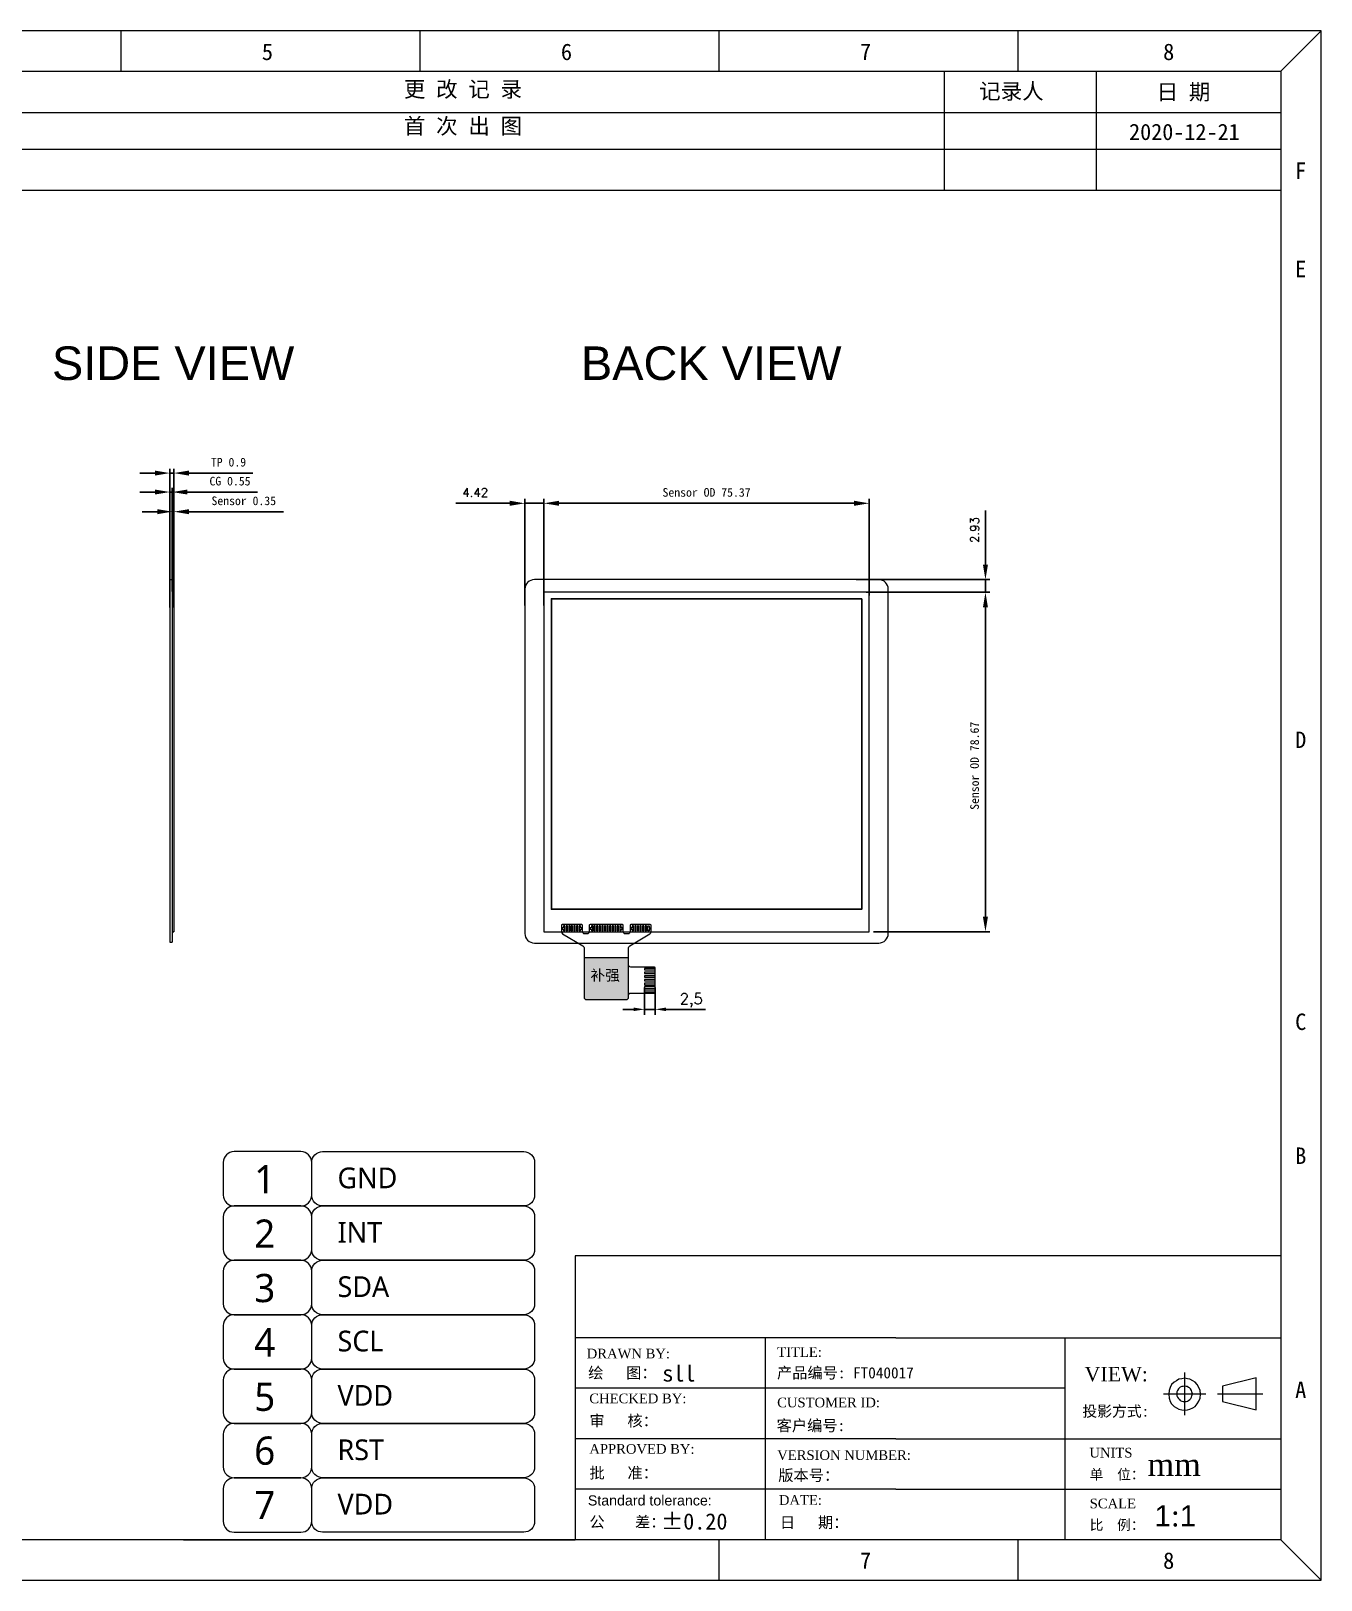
# Model space of a CAD drawing. Header units: millimetres. Extents: x 427 to 2444, y 137 to 817.
# Drawn here: x 663.7 to 962.7, y 136.9 to 495.8 of the extents above; entities that cross this region are included whole.
import ezdxf
from ezdxf.enums import TextEntityAlignment as Align

# ---------------------------------------------------------------- set-up
doc = ezdxf.new("R2010")
doc.units = ezdxf.units.MM
for name, color, linetype in [('DIM', 4, 'Continuous'), ('LCD_FPC', 22, 'Continuous'), ('SPEC', 2, 'Continuous'), ('TX Ag', 11, 'Continuous')]:
    doc.layers.add(name, color=color, linetype=linetype)
doc.styles.add('Arial', font='arial.ttf')
doc.styles.add('BTD-#1', font='')
doc.styles.get("Standard").update_dxf_attribs({"font": 'txt', "bigfont": 'gbcbig.shx'})
doc.styles.add('STYLE1', font='')
doc.styles.add('TXDT300A-S2(TP)$0$STANDARD', font='')
doc.styles.add('txt', font='simhei.ttf')
doc.styles.add('宋体', font='')
doc.styles.get('BTD-#1').set_extended_font_data('Microsoft YaHei Light')
doc.styles.get('STYLE1').set_extended_font_data('Bookman Old Style')
doc.styles.get('TXDT300A-S2(TP)$0$STANDARD').set_extended_font_data('SimSun')
doc.styles.get('宋体').set_extended_font_data('宋体')
doc.dimstyles.new('AM_ISO', dxfattribs={"dimtxt": 2, "dimasz": 3.5, "dimexe": 1, "dimexo": 1, "dimgap": 1.5, "dimtad": 1, "dimzin": 9, "dimdsep": 46, "dimtxsty": 'Standard', "dimcen": 0, "dimclrd": 256, "dimclre": 256, "dimclrt": 256, "dimadec": 0, "dimazin": 2, "dimtp": 0.1, "dimtm": 0.1, "dimtfac": 1, "dimtmove": 0, "dimatfit": 3, "dimfxl": 1, "dimtolj": 1, "dimlwd": -1, "dimlwe": -1, "dimarcsym": 1})
doc.dimstyles.new('ISO-25', dxfattribs={"dimtxt": 2.5, "dimasz": 2.5, "dimexe": 1.25, "dimexo": 0.625, "dimtad": 1, "dimtxsty": 'Standard', "dimcen": 2.5, "dimadec": 0, "dimazin": 0, "dimtfac": 1, "dimtmove": 0, "dimatfit": 3, "dimfxl": 1, "dimarcsym": 0})

# ---------------------------------------------------------------- blocks, each defined once
blk = doc.blocks.new('*D1')
at = {"layer": 'Defpoints', "color": 0}
for p in [(696.5, 388.97), (695.95, 367.51), (696.5, 367.51)]:
    blk.add_point(p, dxfattribs=at)
at = {"layer": 'DIM'}
for p, q in [((692.45, 388.97), (688.95, 388.97)), ((695.95, 368.51), (695.95, 389.97)), ((695.95, 388.97), (696.5, 388.97)), ((696.5, 368.51), (696.5, 389.97)), ((700, 388.97), (716.24, 388.97))]:
    blk.add_line(p, q, dxfattribs=at)
for points in [[(692.45, 389.55), (692.45, 388.39), (695.95, 388.97)], [(700, 389.55), (700, 388.39), (696.5, 388.97)]]:
    blk.add_solid(points, dxfattribs=at)
at = {"layer": 'DIM', "lineweight": 0, "insert": (709.87, 391.48), "char_height": 2, "attachment_point": 5, "style": '宋体'}
blk.add_mtext('\\A1;CG 0.55', dxfattribs=at)
blk = doc.blocks.new('*D2')
at = {"layer": 'Defpoints', "color": 0}
for p in [(696.85, 384.42), (696.5, 364.91), (696.85, 364.91)]:
    blk.add_point(p, dxfattribs=at)
at = {"layer": 'DIM'}
for p, q in [((693, 384.42), (689.5, 384.42)), ((696.5, 365.91), (696.5, 385.42)), ((696.5, 384.42), (696.85, 384.42)), ((696.85, 365.91), (696.85, 385.42)), ((700.35, 384.42), (722.28, 384.42))]:
    blk.add_line(p, q, dxfattribs=at)
for points in [[(693, 385), (693, 383.83), (696.5, 384.42)], [(700.35, 385), (700.35, 383.83), (696.85, 384.42)]]:
    blk.add_solid(points, dxfattribs=at)
at = {"layer": 'DIM', "lineweight": 0, "insert": (713.06, 386.92), "char_height": 2, "attachment_point": 5, "style": '宋体'}
blk.add_mtext('\\A1;Sensor 0.35', dxfattribs=at)
blk = doc.blocks.new('*D3')
at = {"layer": 'Defpoints', "color": 0}
for p in [(696.85, 393.36), (695.95, 361.2), (696.85, 361.2)]:
    blk.add_point(p, dxfattribs=at)
at = {"layer": 'DIM'}
for p, q in [((692.45, 393.36), (688.95, 393.36)), ((695.95, 362.2), (695.95, 394.36)), ((695.95, 393.36), (696.85, 393.36)), ((696.85, 362.2), (696.85, 394.36)), ((700.35, 393.36), (715.19, 393.36))]:
    blk.add_line(p, q, dxfattribs=at)
for points in [[(692.45, 393.94), (692.45, 392.78), (695.95, 393.36)], [(700.35, 393.94), (700.35, 392.78), (696.85, 393.36)]]:
    blk.add_solid(points, dxfattribs=at)
at = {"layer": 'DIM', "lineweight": 0, "insert": (709.52, 395.87), "char_height": 2, "attachment_point": 5, "style": '宋体'}
blk.add_mtext('\\A1;TP 0.9', dxfattribs=at)
blk = doc.blocks.new('*D13')
at = {"layer": 'Defpoints', "color": 0}
for p in [(857.99, 386.36), (782.62, 363.99), (857.99, 363.99)]:
    blk.add_point(p, dxfattribs=at)
at = {"layer": 'DIM'}
for p, q in [((782.62, 364.99), (782.62, 387.36)), ((786.12, 386.36), (854.49, 386.36)), ((857.99, 364.99), (857.99, 387.36))]:
    blk.add_line(p, q, dxfattribs=at)
for points in [[(786.12, 386.95), (786.12, 385.78), (782.62, 386.36)], [(854.49, 386.95), (854.49, 385.78), (857.99, 386.36)]]:
    blk.add_solid(points, dxfattribs=at)
at = {"layer": 'DIM', "lineweight": 0, "insert": (820.31, 388.87), "char_height": 2, "attachment_point": 5, "style": '宋体'}
blk.add_mtext('\\A1;Sensor OD 75.37', dxfattribs=at)
blk = doc.blocks.new('*D14')
at = {"layer": 'Defpoints', "color": 0}
for p in [(856.31, 365.74), (884.94, 365.74), (857.99, 287.07)]:
    blk.add_point(p, dxfattribs=at)
at = {"layer": 'DIM'}
for p, q in [((857.31, 365.74), (885.94, 365.74)), ((884.94, 290.57), (884.94, 362.24)), ((858.99, 287.07), (885.94, 287.07))]:
    blk.add_line(p, q, dxfattribs=at)
for points in [[(884.35, 362.24), (885.52, 362.24), (884.94, 365.74)], [(884.35, 290.57), (885.52, 290.57), (884.94, 287.07)]]:
    blk.add_solid(points, dxfattribs=at)
at = {"layer": 'DIM', "lineweight": 0, "insert": (882.43, 325.53), "char_height": 2, "attachment_point": 5, "rotation": 90, "style": '宋体'}
blk.add_mtext('\\A1;Sensor OD 78.67', dxfattribs=at)
blk = doc.blocks.new('*D15')
at = {"layer": 'Defpoints', "color": 0}
for p in [(778.2, 386.36), (778.2, 361.68), (782.62, 361.68)]:
    blk.add_point(p, dxfattribs=at)
at = {"layer": 'DIM'}
for p, q in [((774.7, 386.36), (762.2, 386.36)), ((778.2, 362.68), (778.2, 387.36)), ((782.62, 386.36), (778.2, 386.36)), ((782.62, 362.68), (782.62, 387.36)), ((786.12, 386.36), (789.62, 386.36))]:
    blk.add_line(p, q, dxfattribs=at)
for points in [[(774.7, 386.95), (774.7, 385.78), (778.2, 386.36)], [(786.12, 386.95), (786.12, 385.78), (782.62, 386.36)]]:
    blk.add_solid(points, dxfattribs=at)
at = {"layer": 'DIM', "lineweight": 0, "insert": (766.7, 388.86), "char_height": 2, "attachment_point": 5}
blk.add_mtext('\\A1;4.42', dxfattribs=at)
blk = doc.blocks.new('*D16')
at = {"layer": 'Defpoints', "color": 0}
for p in [(853.96, 368.67), (884.94, 368.67), (857, 365.74)]:
    blk.add_point(p, dxfattribs=at)
at = {"layer": 'DIM'}
for p, q in [((884.94, 372.17), (884.94, 384.67)), ((854.96, 368.67), (885.94, 368.67)), ((884.94, 365.74), (884.94, 368.67)), ((858, 365.74), (885.94, 365.74)), ((884.94, 362.24), (884.94, 358.74))]:
    blk.add_line(p, q, dxfattribs=at)
for points in [[(884.35, 372.17), (885.52, 372.17), (884.94, 368.67)], [(884.35, 362.24), (885.52, 362.24), (884.94, 365.74)]]:
    blk.add_solid(points, dxfattribs=at)
at = {"layer": 'DIM', "lineweight": 0, "insert": (882.44, 380.17), "char_height": 2, "attachment_point": 5, "rotation": 90}
blk.add_mtext('\\A1;2.93', dxfattribs=at)
blk = doc.blocks.new('*D18')
at = {"layer": 'Defpoints', "color": 0}
for p in [(805.92, 274.82), (808.42, 274.82), (808.42, 269.1)]:
    blk.add_point(p, dxfattribs=at)
at = {"layer": 'SPEC', "color": 0, "lineweight": -2}
for p, q in [((805.92, 274.2), (805.92, 267.85)), ((808.42, 274.2), (808.42, 267.85)), ((803.42, 269.1), (800.92, 269.1)), ((805.92, 269.1), (808.42, 269.1)), ((810.92, 269.1), (820.09, 269.1))]:
    blk.add_line(p, q, dxfattribs=at)
at = {"layer": 'SPEC', "color": 0}
for points in [[(803.42, 269.52), (803.42, 268.69), (805.92, 269.1)], [(810.92, 269.52), (810.92, 268.69), (808.42, 269.1)]]:
    blk.add_solid(points, dxfattribs=at)
at = {"layer": 'SPEC', "color": 0, "lineweight": 0, "insert": (816.76, 271.19), "char_height": 2.5, "attachment_point": 5}
blk.add_mtext('2,5', dxfattribs=at)

msp = doc.modelspace()

# ---------------------------------------------------------------- hatches: boundary and pattern name
at = {"lineweight": 0}
h = msp.add_hatch(color=4, dxfattribs=at)
h.paths.add_polyline_path([(791.92464, 281.08044), (791.92464, 271.88044, 0.414213562), (792.42464, 271.38044), (801.72464, 271.38044, 0.414213562), (802.22464, 271.88044), (802.22464, 272.38044), (802.22464, 279.38044), (802.22464, 281.08044)])
h.paths.add_polyline_path([(792.76701, 278.87427), (800.84662, 278.87427), (800.84662, 274.37008), (792.76701, 274.37008)], flags=24)

# ---------------------------------------------------------------- linework, layer by layer
for p, q in [((684.53124, 495.80297), (684.53124, 486.46886)), ((753.83704, 495.80297), (753.83704, 486.46886)), ((823.14284, 495.80297), (823.14284, 486.46886)), ((892.44863, 495.80297), (892.44863, 486.46886)), ((875.42478, 458.931), (875.42478, 486.46886)), ((910.63829, 458.931), (910.63829, 486.46886)), ((635.96633, 476.94058), (953.37297, 476.94058)), ((635.96633, 468.39931), (953.37297, 468.39931)), ((436.20127, 458.931), (953.37297, 458.931)), ((695.94845, 368.67044), (696.49845, 368.67044)), ((695.94845, 368.67044), (695.94845, 284.67044)), ((696.49845, 368.67044), (696.49845, 284.67044)), ((696.84845, 365.74044), (696.84845, 287.07044)), ((695.94845, 284.67044), (696.49845, 284.67044)), ((953.37297, 239.90951), (953.37297, 201.02789)), ((864.19107, 192.9869), (789.85636, 192.9869)), ((833.88097, 192.9869), (833.88097, 146.20296)), ((864.19107, 192.9869), (953.37297, 192.9869)), ((929.76606, 183.38226), (929.20602, 183.04624)), ((930.4381, 183.49427), (929.76606, 183.38226)), ((931.11015, 183.60627), (930.4381, 183.49427)), ((931.11015, 175.0937), (931.11015, 184.95036)), ((931.78219, 183.49427), (931.11015, 183.60627)), ((932.34223, 183.38226), (931.78219, 183.49427)), ((933.01428, 183.04624), (932.34223, 183.38226)), ((947.68726, 183.71828), (939.84673, 181.81415)), ((947.68726, 176.32579), (947.68726, 183.71828)), ((903.36552, 181.29092), (789.85636, 181.29092)), ((926.18182, 180.02203), (936.03848, 180.02203)), ((927.52591, 180.80609), (927.4139, 179.91003)), ((927.4139, 179.91003), (927.52591, 179.01397)), ((927.74992, 181.47813), (927.52591, 180.80609)), ((928.08595, 182.15018), (927.74992, 181.47813)), ((928.64598, 182.71021), (928.08595, 182.15018)), ((929.20602, 183.04624), (928.64598, 182.71021)), ((929.43004, 180.80609), (929.31803, 180.47006)), ((929.31803, 180.47006), (929.31803, 180.02203)), ((929.31803, 180.02203), (929.31803, 179.574)), ((929.31803, 179.574), (929.43004, 179.23798)), ((929.65405, 181.14211), (929.43004, 180.80609)), ((929.87807, 181.36612), (929.65405, 181.14211)), ((930.10208, 181.59014), (929.87807, 181.36612)), ((930.4381, 181.70215), (930.10208, 181.59014)), ((930.77413, 181.70215), (930.4381, 181.70215)), ((931.11015, 181.81415), (930.77413, 181.70215)), ((931.44617, 181.70215), (931.11015, 181.81415)), ((931.67019, 181.70215), (931.44617, 181.70215)), ((932.00621, 181.47813), (931.67019, 181.70215)), ((932.23022, 181.36612), (932.00621, 181.47813)), ((932.45424, 181.14211), (932.23022, 181.36612)), ((932.67825, 180.80609), (932.45424, 181.14211)), ((932.79026, 180.47006), (932.67825, 180.80609)), ((932.67825, 179.23798), (932.79026, 179.574)), ((932.90227, 180.02203), (932.79026, 180.47006)), ((932.79026, 179.574), (932.90227, 180.02203)), ((933.57431, 182.71021), (933.01428, 183.04624)), ((934.02234, 182.15018), (933.57431, 182.71021)), ((934.35837, 181.47813), (934.02234, 182.15018)), ((934.69439, 180.80609), (934.35837, 181.47813)), ((934.8064, 179.91003), (934.69439, 180.80609)), ((934.69439, 179.01397), (934.8064, 179.91003)), ((938.72666, 180.02203), (949.25536, 180.02203)), ((939.84673, 181.81415), (939.84673, 181.81415)), ((939.84673, 181.81415), (939.84673, 178.22991)), ((927.52591, 179.01397), (927.74992, 178.22991)), ((927.74992, 178.22991), (928.08595, 177.66988)), ((928.08595, 177.66988), (928.64598, 177.10984)), ((928.64598, 177.10984), (929.20602, 176.77382)), ((929.20602, 176.77382), (929.76606, 176.43779)), ((929.43004, 179.23798), (929.65405, 178.90196)), ((929.65405, 178.90196), (929.87807, 178.67794)), ((929.76606, 176.43779), (930.4381, 176.32579)), ((929.87807, 178.67794), (930.10208, 178.45393)), ((930.10208, 178.45393), (930.4381, 178.34192)), ((930.4381, 178.34192), (930.77413, 178.22991)), ((930.4381, 176.32579), (931.11015, 176.21378)), ((930.77413, 178.22991), (931.11015, 178.22991)), ((931.11015, 178.22991), (931.44617, 178.22991)), ((931.11015, 176.21378), (931.78219, 176.32579)), ((931.44617, 178.22991), (931.78219, 178.34192)), ((931.78219, 178.34192), (932.00621, 178.45393)), ((931.78219, 176.32579), (932.34223, 176.43779)), ((932.00621, 178.45393), (932.34223, 178.67794)), ((932.34223, 178.67794), (932.56625, 178.90196)), ((932.34223, 176.43779), (933.01428, 176.77382)), ((932.56625, 178.90196), (932.67825, 179.23798)), ((933.01428, 176.77382), (933.57431, 177.10984)), ((933.57431, 177.10984), (934.02234, 177.66988)), ((934.02234, 177.66988), (934.35837, 178.34192)), ((934.35837, 178.34192), (934.69439, 179.01397)), ((939.84673, 178.22991), (947.68726, 176.32579)), ((864.19107, 169.59493), (789.85636, 169.59493)), ((864.19107, 169.59493), (917.99602, 169.59493)), ((864.19107, 157.89894), (789.85636, 157.89894)), ((864.19107, 157.89894), (953.37297, 157.89894)), ((823.14284, 146.20296), (823.14284, 136.86884)), ((892.44863, 146.20296), (892.44863, 136.86884))]:
    msp.add_line(p, q, dxfattribs=at)
for p, q in [((696.84845, 365.74044), (696.49845, 365.74044)), ((696.84845, 287.07044), (696.49845, 287.07044))]:
    msp.add_line(p, q)
at = {"lineweight": 0, "ltscale": 0.5}
for p, q in [((903.36552, 192.9869), (903.36552, 157.89894)), ((953.37297, 178.69181), (953.37297, 154.32517)), ((917.99602, 169.59493), (953.37297, 169.59493)), ((903.36552, 157.89894), (903.36552, 146.20296)), ((953.37297, 154.32517), (953.37297, 146.20296))]:
    msp.add_line(p, q, dxfattribs=at)
at = {"lineweight": 0}
for points in [[(426.86715, 136.86884), (962.70708, 136.86884), (962.70708, 495.80297), (426.86715, 495.80297)], [(436.20127, 146.20296), (436.20127, 486.46886), (953.37297, 486.46886), (953.37297, 146.20296)], [(808.42464, 278.22044), (808.42464, 278.57044), (805.92464, 278.57044), (805.92464, 278.22044)], [(808.42464, 277.37044), (808.42464, 277.72044), (805.92464, 277.72044), (805.92464, 277.37044)], [(808.42464, 276.52044), (808.42464, 276.87044), (805.92464, 276.87044), (805.92464, 276.52044)], [(808.42464, 275.67044), (808.42464, 276.02044), (805.92464, 276.02044), (805.92464, 275.67044)], [(808.42464, 274.82044), (808.42464, 275.17044), (805.92464, 275.17044), (805.92464, 274.82044)], [(808.42464, 274.03871), (808.42464, 274.38871), (805.92464, 274.38871), (805.92464, 274.03871)], [(808.42464, 273.18871), (808.42464, 273.53871), (805.92464, 273.53871), (805.92464, 273.18871)]]:
    msp.add_lwpolyline(points, close=True, dxfattribs=at)
for points in [[(953.37297, 486.46886), (962.70708, 495.80297)], [(791.92464, 281.08044), (802.22464, 281.08044)], [(802.22464, 272.38044), (802.22464, 279.38044)], [(953.37297, 146.20296), (962.70708, 136.86884)]]:
    msp.add_lwpolyline(points, dxfattribs=at)
at = {"color": 89, "lineweight": 0}
msp.add_lwpolyline([(860.20464, 368.67044), (780.40464, 368.67044, 0.414213562), (778.20464, 366.47044), (778.20464, 286.67044, 0.414213562), (780.40464, 284.47044), (860.20464, 284.47044, 0.414213562), (862.40464, 286.67044), (862.40464, 366.47044, 0.414213562)], format="xyb", close=True, dxfattribs=at)
at = {"color": 1, "lineweight": 0}
msp.add_lwpolyline([(782.62464, 365.74044), (782.62464, 287.07044), (857.99464, 287.07044), (857.99464, 365.74044)], close=True, dxfattribs=at)
at = {"lineweight": 0}
msp.add_lwpolyline([(808.22464, 272.88044, 0.414213562), (808.42464, 273.08044), (808.42464, 278.68044, 0.414213562), (808.22464, 278.88044), (802.72464, 278.88044, -0.414213562), (802.22464, 279.38044), (802.22464, 283.3425, -0.284450169), (802.50165, 283.79002), (807.1927, 286.62292, 0.284450169), (807.46971, 287.07044), (807.46971, 288.57044, 0.414213562), (807.26971, 288.77044), (802.76971, 288.77044, 0.414213562), (802.56971, 288.57044), (802.56971, 287.07044, -0.414213562), (802.06971, 286.57044), (801.51971, 286.57044, -0.414213562), (801.01971, 287.07044), (801.01971, 288.57044, 0.414213562), (800.81971, 288.77044), (793.31971, 288.77044, 0.414213562), (793.11971, 288.57044), (793.11971, 287.07044, -0.414213562), (792.61971, 286.57044), (792.06971, 286.57044, -0.414213562), (791.56971, 287.07044), (791.56971, 288.57044, 0.414213562), (791.36971, 288.77044), (786.86971, 288.77044, 0.414213562), (786.66971, 288.57044), (786.66971, 287.07044, 0.284450169), (786.94672, 286.62292), (791.64763, 283.79002, -0.284450169), (791.92464, 283.3425), (791.92464, 271.88044, 0.414213562), (792.42464, 271.38044), (801.72464, 271.38044, 0.414213562), (802.22464, 271.88044), (802.22464, 272.38044, -0.414213562), (802.72464, 272.88044)], format="xyb", close=True, dxfattribs=at)
at = {"lineweight": 0, "ltscale": 0.5}
msp.add_lwpolyline([(953.37297, 211.99288), (789.85636, 211.99288), (789.85636, 146.20296)], dxfattribs=at)
at = {"layer": 'DIM', "linetype": 'Continuous', "lineweight": 0}
msp.add_line((699.05485, 146.20296), (789.85636, 146.20296), dxfattribs=at)
at = {"layer": 'DIM', "lineweight": 0}
for points in [[(708.29891, 233.62967), (708.29891, 226.06967, 0.414213562), (710.81891, 223.54967), (726.29892, 223.54967, 0.414213562), (728.81892, 226.06967), (728.81892, 233.62967, 0.414213562), (726.29892, 236.14967), (710.81891, 236.14967, 0.414213562)], [(728.81892, 226.06967), (728.81892, 233.62967, -0.414213562), (731.33892, 236.14967), (777.94452, 236.14967, -0.414213562), (780.46452, 233.62967), (780.46452, 226.06967, -0.414213562), (777.94452, 223.54967), (731.33892, 223.54967, -0.414213562)], [(708.29891, 221.02967), (708.29891, 213.46967, 0.414213562), (710.81891, 210.94967), (726.29892, 210.94967, 0.414213562), (728.81892, 213.46967), (728.81892, 221.02967, 0.414213562), (726.29892, 223.54967), (710.81891, 223.54967, 0.414213562)], [(728.81892, 213.46967), (728.81892, 221.02967, -0.414213562), (731.33892, 223.54967), (777.94452, 223.54967, -0.414213562), (780.46452, 221.02967), (780.46452, 213.46967, -0.414213562), (777.94452, 210.94967), (731.33892, 210.94967, -0.414213562)], [(708.29891, 208.42967), (708.29891, 200.86967, 0.414213562), (710.81891, 198.34967), (726.29892, 198.34967, 0.414213562), (728.81892, 200.86967), (728.81892, 208.42967, 0.414213562), (726.29892, 210.94967), (710.81891, 210.94967, 0.414213562)], [(728.81892, 200.86967), (728.81892, 208.42967, -0.414213562), (731.33892, 210.94967), (777.94452, 210.94967, -0.414213562), (780.46452, 208.42967), (780.46452, 200.86967, -0.414213562), (777.94452, 198.34967), (731.33892, 198.34967, -0.414213562)], [(708.29891, 195.82967), (708.29891, 188.26967, 0.414213562), (710.81891, 185.74967), (726.29892, 185.74967, 0.414213562), (728.81892, 188.26967), (728.81892, 195.82967, 0.414213562), (726.29892, 198.34967), (710.81891, 198.34967, 0.414213562)], [(728.81892, 188.26967), (728.81892, 195.82967, -0.414213562), (731.33892, 198.34967), (777.94452, 198.34967, -0.414213562), (780.46452, 195.82967), (780.46452, 188.26967, -0.414213562), (777.94452, 185.74967), (731.33892, 185.74967, -0.414213562)], [(708.29891, 183.22967), (708.29891, 175.66967, 0.414213562), (710.81891, 173.14967), (726.29892, 173.14967, 0.414213562), (728.81892, 175.66967), (728.81892, 183.22967, 0.414213562), (726.29892, 185.74967), (710.81891, 185.74967, 0.414213562)], [(728.81892, 175.66967), (728.81892, 183.22967, -0.414213562), (731.33892, 185.74967), (777.94452, 185.74967, -0.414213562), (780.46452, 183.22967), (780.46452, 175.66967, -0.414213562), (777.94452, 173.14967), (731.33892, 173.14967, -0.414213562)], [(708.29891, 170.62967), (708.29891, 163.06967, 0.414213562), (710.81891, 160.54967), (726.29892, 160.54967, 0.414213562), (728.81892, 163.06967), (728.81892, 170.62967, 0.414213562), (726.29892, 173.14967), (710.81891, 173.14967, 0.414213562)], [(728.81892, 163.06967), (728.81892, 170.62967, -0.414213562), (731.33892, 173.14967), (777.94452, 173.14967, -0.414213562), (780.46452, 170.62967), (780.46452, 163.06967, -0.414213562), (777.94452, 160.54967), (731.33892, 160.54967, -0.414213562)], [(708.29891, 158.02967), (708.29891, 150.46967, 0.414213562), (710.81891, 147.94967), (726.29892, 147.94967, 0.414213562), (728.81892, 150.46967), (728.81892, 158.02967, 0.414213562), (726.29892, 160.54967), (710.81891, 160.54967, 0.414213562)], [(728.81892, 150.46967), (728.81892, 158.02967, -0.414213562), (731.33892, 160.54967), (777.94452, 160.54967, -0.414213562), (780.46452, 158.02967), (780.46452, 150.46967, -0.414213562), (777.94452, 147.94967), (731.33892, 147.94967, -0.414213562)]]:
    msp.add_lwpolyline(points, format="xyb", close=True, dxfattribs=at)
at = {"layer": 'LCD_FPC'}
msp.add_lwpolyline([(856.26864, 364.23844), (784.34064, 364.23844), (784.34064, 292.31044), (856.26864, 292.31044)], close=True, dxfattribs=at)
at = {"layer": 'TX Ag', "lineweight": 0, "flags": 128}
for points in [[(787.47029, 288.47044), (787.16971, 288.47044), (787.16971, 287.97044), (786.86971, 287.97044), (786.86971, 287.67044), (787.16971, 287.67044), (787.16971, 287.27044), (787.46971, 287.27044), (787.46971, 288.47044)], [(788.07029, 288.47044), (787.76971, 288.47044), (787.76971, 287.27044), (788.06971, 287.27044), (788.06971, 288.47044)], [(788.67029, 288.47044), (788.36971, 288.47044), (788.36971, 287.27044), (788.66971, 287.27044), (788.66971, 288.47044)], [(789.27029, 288.47044), (788.96971, 288.47044), (788.96971, 287.27044), (789.26971, 287.27044), (789.26971, 288.47044)], [(789.87029, 288.47044), (789.56971, 288.47044), (789.56971, 287.27044), (789.86971, 287.27044), (789.86971, 288.47044)], [(790.47029, 288.47044), (790.16971, 288.47044), (790.16971, 287.27044), (790.46971, 287.27044), (790.46971, 288.47044)], [(791.07029, 288.47044), (790.76971, 288.47044), (790.76971, 287.27044), (791.06971, 287.27044), (791.06971, 287.67044), (791.36971, 287.67044), (791.36971, 287.97044), (791.06971, 287.97044), (791.06971, 288.47044)], [(793.92029, 288.47044), (793.61971, 288.47044), (793.61971, 287.97044), (793.31971, 287.97044), (793.31971, 287.67044), (793.61971, 287.67044), (793.61971, 287.27044), (793.91971, 287.27044), (793.91971, 288.47044)], [(794.52029, 288.47044), (794.21971, 288.47044), (794.21971, 287.27044), (794.51971, 287.27044), (794.51971, 288.47044)], [(795.12029, 288.47044), (794.81971, 288.47044), (794.81971, 287.27044), (795.11971, 287.27044), (795.11971, 288.47044)], [(795.72029, 288.47044), (795.41971, 288.47044), (795.41971, 287.27044), (795.71971, 287.27044), (795.71971, 288.47044)], [(796.32029, 288.47044), (796.01971, 288.47044), (796.01971, 287.27044), (796.31971, 287.27044), (796.31971, 288.47044)], [(796.92029, 288.47044), (796.61971, 288.47044), (796.61971, 287.27044), (796.91971, 287.27044), (796.91971, 288.47044)], [(797.52029, 288.47044), (797.21971, 288.47044), (797.21971, 287.27044), (797.51971, 287.27044), (797.51971, 288.47044)], [(798.12029, 288.47044), (797.81971, 288.47044), (797.81971, 287.27044), (798.11971, 287.27044), (798.11971, 288.47044)], [(798.72029, 288.47044), (798.41971, 288.47044), (798.41971, 287.27044), (798.71971, 287.27044), (798.71971, 288.47044)], [(799.32029, 288.47044), (799.01971, 288.47044), (799.01971, 287.27044), (799.31971, 287.27044), (799.31971, 288.47044)], [(799.92029, 288.47044), (799.61971, 288.47044), (799.61971, 287.27044), (799.91971, 287.27044), (799.91971, 288.47044)], [(800.52029, 288.47044), (800.21971, 288.47044), (800.21971, 287.27044), (800.51971, 287.27044), (800.51971, 287.67044), (800.81971, 287.67044), (800.81971, 287.97044), (800.51971, 287.97044), (800.51971, 288.47044)], [(803.37029, 288.47044), (803.06971, 288.47044), (803.06971, 287.97044), (802.76971, 287.97044), (802.76971, 287.67044), (803.06971, 287.67044), (803.06971, 287.27044), (803.36971, 287.27044), (803.36971, 288.47044)], [(803.97029, 288.47044), (803.66971, 288.47044), (803.66971, 287.27044), (803.96971, 287.27044), (803.96971, 288.47044)], [(804.57029, 288.47044), (804.26971, 288.47044), (804.26971, 287.27044), (804.56971, 287.27044), (804.56971, 288.47044)], [(805.17029, 288.47044), (804.86971, 288.47044), (804.86971, 287.27044), (805.16971, 287.27044), (805.16971, 288.47044)], [(805.77029, 288.47044), (805.46971, 288.47044), (805.46971, 287.27044), (805.76971, 287.27044), (805.76971, 288.47044)], [(806.37029, 288.47044), (806.06971, 288.47044), (806.06971, 287.27044), (806.36971, 287.27044), (806.36971, 288.47044)], [(806.96971, 288.47044), (806.96971, 287.97044), (807.26971, 287.97044), (807.26971, 287.67044), (806.96971, 287.67044), (806.96971, 287.27044), (806.66971, 287.27044), (806.66971, 288.47044), (806.97029, 288.47044)]]:
    msp.add_lwpolyline(points, dxfattribs=at)

# ---------------------------------------------------------------- texts
at = {"lineweight": 0, "style": 'txt'}
for s, p in [('5', (718.54075, 490.97363)), ('6', (787.84654, 490.97363)), ('7', (857.15234, 490.97363)), ('8', (927.41079, 490.97363)), ('F', (958.00294, 463.43844)), ('E', (958.00294, 440.64852)), ('D', (958.00294, 331.56303)), ('C', (958.00294, 266.22424)), ('B', (958.00294, 235.18191)), ('A', (958.00294, 180.92049)), ('7', (857.15234, 141.37362)), ('8', (927.41079, 141.37362))]:
    msp.add_text(s, height=3.81916, dxfattribs=at).set_placement(p, align=Align.MIDDLE_CENTER)
at = {"lineweight": 0, "ltscale": 0.5, "style": 'STYLE1'}
for s, height, p in [('DRAWN BY:', 2.243071, (792.53498, 189.34461)), ('VIEW:', 3.364606, (907.90775, 184.57979))]:
    msp.add_text(s, height=height, dxfattribs=at).set_placement(p, align=Align.MIDDLE_LEFT)
at = {"lineweight": 0, "style": 'STYLE1'}
for s, p in [('TITLE:', (836.67323, 189.70229)), ('CHECKED BY:', (793.14011, 178.9455)), ('CUSTOMER ID:', (836.67323, 178.00631)), ('APPROVED BY:', (793.14011, 167.24951))]:
    msp.add_text(s, height=2.243071, dxfattribs=at).set_placement(p, align=Align.MIDDLE_LEFT)
for s, p in [('VERSION NUMBER:', (836.68752, 164.69497)), ('DATE:', (837.06313, 154.29109))]:
    msp.add_text(s, height=2.243071, dxfattribs=at).set_placement(p)
at = {"lineweight": 0, "ltscale": 0.5, "style": 'STYLE1'}
for s, height, p in [('UNITS', 2.243071, (909.02932, 165.25742)), ('mm', 5.248786, (922.50537, 161.00477)), ('SCALE', 2.243071, (909.09944, 153.48247))]:
    msp.add_text(s, height=height, dxfattribs=at).set_placement(p)
at = {"lineweight": 0, "attachment_point": 1}
for s, insert, char_height, width, style in [('更 改 记 录', (750.16131, 484.14238), 3.652506, 36.5802223, 'TXDT300A-S2(TP)$0$STANDARD'), ('记录人', (883.48135, 483.67557), 3.652506, 20.9732592, 'TXDT300A-S2(TP)$0$STANDARD'), ('日 期', (924.61974, 483.51225), 3.652506, 20.9732592, 'TXDT300A-S2(TP)$0$STANDARD'), ('补强', (793.39201, 278.24927), 2.5, 7.2994433, '宋体'), ('{\\fSimSun|b0|i0|c134|p54;产品编号: FT040017}', (836.63103, 186.1794), 2.5857177, 61.7392544, 'STYLE1'), ('{\\fSimSun|b0|i0|c134|p54;客户编号:}', (836.55197, 173.96552), 2.5857177, 61.7392544, 'STYLE1'), ('{\\fSimSun|b0|i0|c134|p54;版本号：}', (836.93044, 162.42581), 2.5857177, 61.7393298, 'STYLE1'), ('{\\fSimSun|b0|i0|c134|p54;日   期：}', (837.32155, 151.50829), 2.5857177, 61.7393298, 'STYLE1')]:
    msp.add_mtext(s, dxfattribs=dict(at, insert=insert, char_height=char_height, width=width, style=style))
at = {"color": 1, "lineweight": 0, "insert": (750.16131, 475.6011), "char_height": 3.652506, "width": 114.8161919, "attachment_point": 1, "style": 'TXDT300A-S2(TP)$0$STANDARD'}
msp.add_mtext('首 次 出 图 ', dxfattribs=at)
at = {"lineweight": 0, "attachment_point": 1}
for s, insert, char_height, width in [('{\\fSimSun|b0|i0|c0|p2;20\\fSimSun|b0|i0|c134|p2;20\\fSimSun|b0|i0|c0|p2;-\\fSimSun|b0|i0|c134|p2;12-21}', (918.22516, 474.30461), 3.7682531, 27.7014908), ('{\\fSimSun|b0|i0|c134|p54;sll}', (810.06018, 186.6239), 3.7682531, 39.3252191), ('{\\fArial|b0|i0|c0|p34;Standard tolerance: }', (792.79977, 156.49471), 2.3552131, 42.7900911), ('{\\fKaiTi_GB2312|b0|i0|c134|p49;\\C7;±0.20}', (809.77017, 152.33118), 3.7682531, 21.8313064)]:
    msp.add_mtext(s, dxfattribs=dict(at, insert=insert, char_height=char_height, width=width))
at = {"lineweight": 0, "ltscale": 0.5, "attachment_point": 1, "style": 'STYLE1'}
for s, insert, char_height, width in [('{\\fSimSun|b0|i0|c134|p54;绘   图：}', (792.87532, 186.1794), 2.5857177, 61.7392544), ('{\\fNSimSun|b0|i0|c134|p49;投影方式:}', (907.40234, 177.23926), 2.5194173, 60.1562701), ('{\\fSimSun|b0|i0|c134|p54;审   核：}', (793.17082, 175.07096), 2.5857177, 61.7392544), ('{\\fSimSun|b0|i0|c134|p54;批   准：}', (793.17082, 162.99155), 2.5857177, 61.7392544), ('{\\fNSimSun|b0|i0|c134|p49;单  位：}', (909.09223, 162.50724), 2.3327938, 55.7002501), ('{\\fSimSun|b0|i0|c134|p54;公    差：  }', (793.17082, 151.61023), 2.5857177, 61.7391803), ('{\\fNSimSun|b0|i0|c134|p49;比  例：}', (909.09223, 150.81125), 2.3327938, 55.7002501), ('{\\fArial|b0|i0|c0|p32;1}:{\\fArial|b0|i0|c0|p32;1}', (924.11127, 154.18923), 4.898692, 8.8518284)]:
    msp.add_mtext(s, dxfattribs=dict(at, insert=insert, char_height=char_height, width=width))
at = {"layer": 'DIM', "lineweight": 0, "style": 'BTD-#1'}
for s, height, p in [('1', 6.54432, (715.4802, 226.45868)), ('GND', 4.799171, (734.78097, 227.64387)), ('2', 6.54432, (715.4802, 213.85868)), ('INT', 4.799171, (734.78097, 215.04387)), ('3', 6.54432, (715.4802, 201.25868)), ('SDA', 4.799171, (734.78097, 202.44387)), ('4', 6.54432, (715.4802, 188.65868)), ('SCL', 4.799171, (734.78097, 189.84387)), ('5', 6.54432, (715.4802, 176.05868)), ('VDD', 4.799171, (734.78097, 177.24387)), ('6', 6.54432, (715.4802, 163.57354)), ('RST', 4.799171, (734.78097, 164.64387)), ('7', 6.54432, (715.4802, 150.97354)), ('VDD', 4.799171, (734.78097, 152.04387))]:
    msp.add_text(s, height=height, dxfattribs=at).set_placement(p)
at = {"layer": 'SPEC', "lineweight": 0, "style": 'Arial'}
for s, p in [('SIDE VIEW', (668.61074, 414.93082)), ('BACK VIEW', (791.2054, 414.93082))]:
    msp.add_text(s, height=7.779305, dxfattribs=at).set_placement(p)

# ---------------------------------------------------------------- dimensions: what is measured, and where the dimension line sits
at = {"layer": 'DIM', "lineweight": 0}
for base, p1, p2, text, picture, middle in [((696.84845, 393.36037), (695.94845, 361.1959), (696.84845, 361.1959), 'TP 0.9', '*D3', (709.52164, 395.86595)), ((696.49845, 388.97001), (695.94845, 367.50765), (696.49845, 367.50765), 'CG 0.55', '*D1', (709.86996, 391.4756)), ((857.99464, 386.36462), (782.62464, 363.99044), (857.99464, 363.99044), 'Sensor OD <>', '*D13', (820.30964, 388.87021)), ((696.84845, 384.416), (696.49845, 364.90627), (696.84845, 364.90627), 'Sensor 0.35', '*D2', (713.06354, 386.92158))]:
    dim = msp.add_linear_dim(base=base, p1=p1, p2=p2, text=text, dimstyle='AM_ISO', override={"dimtxsty": '宋体', "dimfxl": 1.25}, dxfattribs=at)
    dim.commit()
    dim.dimension.update_dxf_attribs({"geometry": picture, "text_midpoint": middle})
dim = msp.add_linear_dim(base=(778.20464, 386.36462), p1=(782.62464, 361.68094), p2=(778.20464, 361.68094), dimstyle='AM_ISO', override={"dimfxl": 1.25}, dxfattribs=at)
dim.commit()
dim.dimension.update_dxf_attribs({"geometry": '*D15', "text_midpoint": (766.70464, 388.86462)})
dim = msp.add_linear_dim(base=(884.93548, 368.67044), p1=(857.00353, 365.74044), p2=(853.96164, 368.67044), angle=90, dimstyle='AM_ISO', override={"dimfxl": 1.25}, dxfattribs=at)
dim.commit()
dim.dimension.update_dxf_attribs({"geometry": '*D16', "text_midpoint": (882.43548, 380.17044)})
dim = msp.add_linear_dim(base=(884.93548, 365.74044), p1=(857.99464, 287.07044), p2=(856.30525, 365.74044), angle=90, text='Sensor OD <>', dimstyle='AM_ISO', override={"dimtxsty": '宋体', "dimfxl": 1.25}, dxfattribs=at)
dim.commit()
dim.dimension.update_dxf_attribs({"geometry": '*D14', "text_midpoint": (884.93548, 325.53044), "dimtype": 160})
at = {"layer": 'SPEC', "lineweight": 0}
dim = msp.add_linear_dim(base=(808.42464, 269.10286), p1=(805.92464, 274.82044), p2=(808.42464, 274.82044), dimstyle='ISO-25', override={"dimfxl": 0.3, "dimarcsym": 1}, dxfattribs=at)
dim.commit()
dim.dimension.update_dxf_attribs({"geometry": '*D18', "text_midpoint": (816.75797, 271.18619)})

doc.saveas('drawing.dxf')
